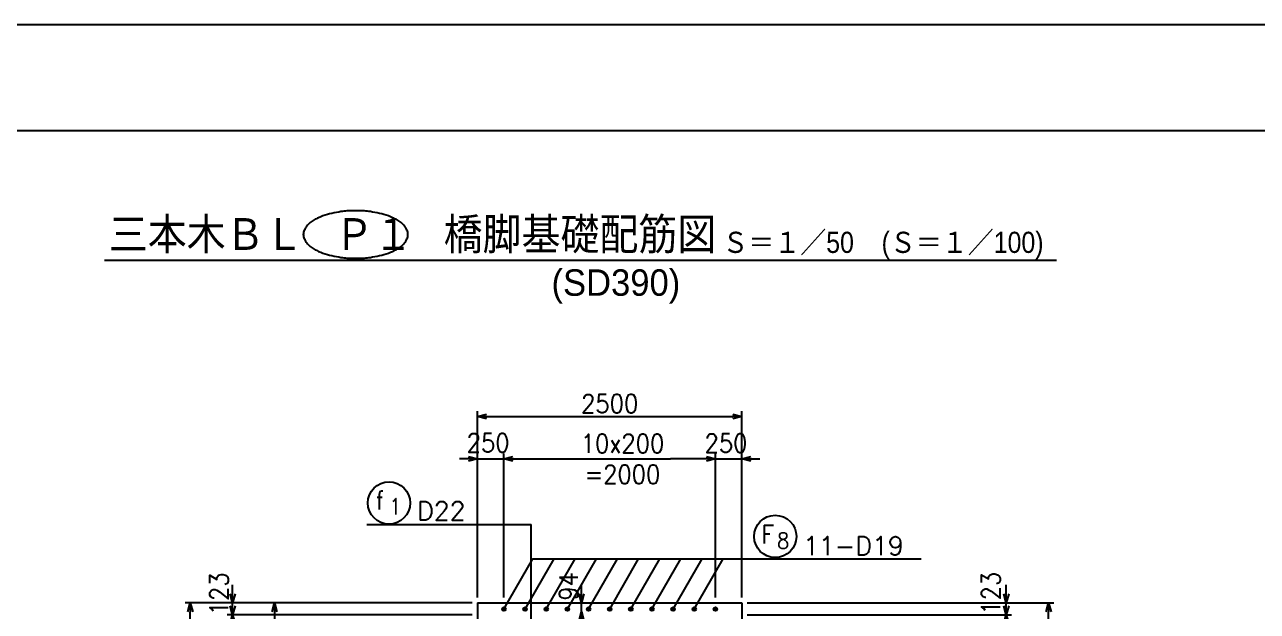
# Model space of a CAD drawing. Extents: x -859 to 41191, y 51716 to 81416.
# Drawn here: x 15479 to 27136, y 75872 to 81416 of the extents above; entities that cross this region are included whole.
import ezdxf
from ezdxf.enums import TextEntityAlignment as Align

# ---------------------------------------------------------------- set-up
doc = ezdxf.new("R2010")
doc.units = 0
doc.header["$LTSCALE"] = 300
doc.header["$MEASUREMENT"] = 0
doc.layers.get('0').update_dxf_attribs({"linetype": 'CONTINUOUS'})
doc.layers.get('DEFPOINTS').update_dxf_attribs({"linetype": 'CONTINUOUS'})
for name, color, linetype in [('丸ポチ', 2, 'CONTINUOUS'), ('寸法', 1, 'CONTINUOUS'), ('引き出し横', 1, 'CONTINUOUS'), ('引き出し縦', 1, 'CONTINUOUS'), ('枠', 7, 'CONTINUOUS'), ('構造', 3, 'CONTINUOUS'), ('記号', 2, 'CONTINUOUS'), ('記号-1', 2, 'CONTINUOUS')]:
    doc.layers.add(name, color=color, linetype=linetype)
doc.styles.add('MS明朝', font='MS PMincho.ttf')
doc.styles.add('romans', font='ROMANS.shx', dxfattribs={"width": 0.9, "bigfont": 'EXTFONT.shx'})
doc.styles.add('ｽﾀｲﾙ1', font='ROMANS.shx', dxfattribs={"bigfont": 'EXTFONT.shx'})
doc.dimstyles.new('ST-50', dxfattribs={"dimscale": 50, "dimtxt": 3.5, "dimasz": 1.7, "dimexe": 1, "dimexo": 1, "dimgap": 1, "dimtad": 0, "dimdec": 0, "dimzin": 0, "dimdsep": 46, "dimtxsty": 'romans', "dimblk": 'OPEN30', "dimcen": 1, "dimdle": 3, "dimclrd": 1, "dimclre": 1, "dimclrt": 3, "dimaunit": 1, "dimadec": 0, "dimazin": 0, "dimtfac": 1, "dimtdec": 0, "dimtmove": 2, "dimatfit": 3, "dimldrblk": 'OPEN30', "dimfxl": 0, "dimtvp": 0.7, "dimtolj": 1, "dimtzin": 0, "dimarcsym": 0})

# ---------------------------------------------------------------- blocks, each defined once
blk = doc.blocks.new('_Open30')
at = {"color": 0, "lineweight": -2}
for p, q in [((-1, 0.27), (0, 0)), ((0, 0), (-1, -0.27)), ((0, 0), (-1, 0))]:
    blk.add_line(p, q, dxfattribs=at)
blk = doc.blocks.new('*D6')
at = {"layer": 'DEFPOINTS', "color": 0, "linetype": 'Continuous'}
for p in [(22261, 75953), (24762, 75953), (22261, 75840)]:
    blk.add_point(p, dxfattribs=at)
at = {"layer": '寸法', "color": 1, "linetype": 'Continuous', "lineweight": -2}
for p, q in [((24762, 76038), (24762, 76123)), ((22311, 75953), (24812, 75953)), ((24762, 75840), (24762, 75953)), ((22311, 75840), (24812, 75840)), ((24762, 75755), (24762, 75670))]:
    blk.add_line(p, q, dxfattribs=at)
at = {"layer": '寸法', "color": 1, "linetype": 'Continuous', "lineweight": -2, "xscale": 85, "yscale": 85, "zscale": 85}
for p, rotation in [((24762, 75953), 270), ((24762, 75840), 90)]:
    blk.add_blockref('_Open30', p, dxfattribs=dict(at, rotation=rotation))
at = {"layer": '寸法', "color": 3, "linetype": 'Continuous', "insert": (24615, 76043), "char_height": 175, "attachment_point": 5, "rotation": 90, "style": 'romans'}
blk.add_mtext('\\A1;123', dxfattribs=at)
blk = doc.blocks.new('*D2')
at = {"layer": 'DEFPOINTS', "color": 0, "linetype": 'Continuous'}
for p in [(23552, 75953), (26453, 75953), (23552, 66853)]:
    blk.add_point(p, dxfattribs=at)
at = {"layer": '寸法', "color": 1, "linetype": 'Continuous', "lineweight": -2}
for p, q in [((23602, 75953), (26503, 75953)), ((26453, 66938), (26453, 75868)), ((23602, 66853), (26503, 66853))]:
    blk.add_line(p, q, dxfattribs=at)
at = {"layer": '寸法', "color": 1, "linetype": 'Continuous', "lineweight": -2, "xscale": 85, "yscale": 85, "zscale": 85}
for p, rotation in [((26453, 75953), 90), ((26453, 66853), 270)]:
    blk.add_blockref('_Open30', p, dxfattribs=dict(at, rotation=rotation))
at = {"layer": '寸法', "color": 3, "linetype": 'Continuous', "insert": (26331, 71403), "char_height": 175, "attachment_point": 5, "rotation": 90, "style": 'romans'}
blk.add_mtext('\\A1;9100', dxfattribs=at)
blk = doc.blocks.new('*D7')
at = {"layer": 'DEFPOINTS', "color": 0, "linetype": 'Continuous'}
for p in [(22261, 75840), (24762, 75840), (22261, 75678)]:
    blk.add_point(p, dxfattribs=at)
at = {"layer": '寸法', "color": 1, "linetype": 'Continuous', "lineweight": -2}
for p, q in [((24762, 75925), (24762, 76010)), ((22311, 75840), (24812, 75840)), ((24762, 75678), (24762, 75840)), ((22311, 75678), (24812, 75678)), ((24762, 75593), (24762, 75508))]:
    blk.add_line(p, q, dxfattribs=at)
at = {"layer": '寸法', "color": 1, "linetype": 'Continuous', "lineweight": -2, "xscale": 85, "yscale": 85, "zscale": 85}
for p, rotation in [((24762, 75840), 270), ((24762, 75678), 90)]:
    blk.add_blockref('_Open30', p, dxfattribs=dict(at, rotation=rotation))
at = {"layer": '寸法', "color": 3, "linetype": 'Continuous', "insert": (24618, 75481), "char_height": 175, "attachment_point": 5, "rotation": 90, "style": 'romans'}
blk.add_mtext('\\A1;152', dxfattribs=at)
blk = doc.blocks.new('*D8')
at = {"layer": 'DEFPOINTS', "color": 0, "linetype": 'Continuous'}
for p in [(17045, 75953), (19761, 75953), (19761, 66853)]:
    blk.add_point(p, dxfattribs=at)
at = {"layer": '寸法', "color": 1, "linetype": 'Continuous', "lineweight": -2}
for p, q in [((19711, 75953), (16995, 75953)), ((17045, 66938), (17045, 75868)), ((19711, 66853), (16995, 66853))]:
    blk.add_line(p, q, dxfattribs=at)
at = {"layer": '寸法', "color": 1, "linetype": 'Continuous', "lineweight": -2, "xscale": 85, "yscale": 85, "zscale": 85}
for p, rotation in [((17045, 75953), 90), ((17045, 66853), 270)]:
    blk.add_blockref('_Open30', p, dxfattribs=dict(at, rotation=rotation))
at = {"layer": '寸法', "color": 3, "linetype": 'Continuous', "insert": (16923, 71403), "char_height": 175, "attachment_point": 5, "rotation": 90, "style": 'romans'}
blk.add_mtext('\\A1;9100', dxfattribs=at)
blk = doc.blocks.new('*D13')
at = {"layer": 'DEFPOINTS', "color": 0, "linetype": 'Continuous'}
for p in [(17445, 75840), (19761, 75840), (19761, 75678)]:
    blk.add_point(p, dxfattribs=at)
at = {"layer": '寸法', "color": 1, "linetype": 'Continuous', "lineweight": -2}
for p, q in [((17445, 75925), (17445, 76010)), ((19711, 75840), (17395, 75840)), ((17445, 75678), (17445, 75840)), ((19711, 75678), (17395, 75678)), ((17445, 75593), (17445, 75508))]:
    blk.add_line(p, q, dxfattribs=at)
at = {"layer": '寸法', "color": 1, "linetype": 'Continuous', "lineweight": -2, "xscale": 85, "yscale": 85, "zscale": 85}
for p, rotation in [((17445, 75840), 270), ((17445, 75678), 90)]:
    blk.add_blockref('_Open30', p, dxfattribs=dict(at, rotation=rotation))
at = {"layer": '寸法', "color": 3, "linetype": 'Continuous', "insert": (17324, 75527), "char_height": 175, "attachment_point": 5, "rotation": 90, "style": 'romans'}
blk.add_mtext('\\A1;152', dxfattribs=at)
blk = doc.blocks.new('*D12')
at = {"layer": 'DEFPOINTS', "color": 0, "linetype": 'Continuous'}
for p in [(17445, 75953), (19761, 75953), (19761, 75840)]:
    blk.add_point(p, dxfattribs=at)
at = {"layer": '寸法', "color": 1, "linetype": 'Continuous', "lineweight": -2}
for p, q in [((17445, 76038), (17445, 76123)), ((19711, 75953), (17395, 75953)), ((17445, 75840), (17445, 75953)), ((19711, 75840), (17395, 75840)), ((17445, 75755), (17445, 75670))]:
    blk.add_line(p, q, dxfattribs=at)
at = {"layer": '寸法', "color": 1, "linetype": 'Continuous', "lineweight": -2, "xscale": 85, "yscale": 85, "zscale": 85}
for p, rotation in [((17445, 75953), 270), ((17445, 75840), 90)]:
    blk.add_blockref('_Open30', p, dxfattribs=dict(at, rotation=rotation))
at = {"layer": '寸法', "color": 3, "linetype": 'Continuous', "insert": (17317, 76037), "char_height": 175, "attachment_point": 5, "rotation": 90, "style": 'romans'}
blk.add_mtext('\\A1;123', dxfattribs=at)
blk = doc.blocks.new('*D14')
at = {"color": 1, "linetype": 'ByBlock'}
for p, q in [((21052, 76003), (21052, 77763)), ((23552, 76403), (23552, 77763)), ((21137, 77713), (23467, 77713))]:
    blk.add_line(p, q, dxfattribs=at)
at = {"layer": 'DEFPOINTS', "color": 0, "linetype": 'ByBlock'}
for p in [(23552, 77713), (23552, 76353), (21052, 75953)]:
    blk.add_point(p, dxfattribs=at)
at = {"color": 1, "linetype": 'ByBlock', "xscale": 85, "yscale": 85, "zscale": 85, "rotation": 180}
blk.add_blockref('_Open30', (21052, 77713), dxfattribs=at)
at = {"color": 1, "linetype": 'ByBlock', "xscale": 85, "yscale": 85, "zscale": 85}
blk.add_blockref('_Open30', (23552, 77713), dxfattribs=at)
at = {"color": 3, "linetype": 'ByBlock', "insert": (22302, 77835), "char_height": 175, "attachment_point": 5, "style": 'romans'}
blk.add_mtext('\\A1;2500', dxfattribs=at)
blk = doc.blocks.new('*D15')
at = {"color": 1, "linetype": 'ByBlock'}
for p, q in [((21302, 76003), (21302, 77363)), ((21387, 77313), (21968, 77313)), ((23217, 77313), (22878, 77313)), ((23302, 76003), (23302, 77363))]:
    blk.add_line(p, q, dxfattribs=at)
at = {"layer": 'DEFPOINTS', "color": 0, "linetype": 'ByBlock'}
for p in [(23302, 77313), (21302, 75953), (23302, 75953)]:
    blk.add_point(p, dxfattribs=at)
at = {"color": 1, "linetype": 'ByBlock', "xscale": 85, "yscale": 85, "zscale": 85, "rotation": 180}
blk.add_blockref('_Open30', (21302, 77313), dxfattribs=at)
at = {"color": 1, "linetype": 'ByBlock', "xscale": 85, "yscale": 85, "zscale": 85}
blk.add_blockref('_Open30', (23302, 77313), dxfattribs=at)
at = {"color": 3, "linetype": 'ByBlock', "insert": (22423, 77313), "char_height": 175, "attachment_point": 5, "style": 'romans'}
blk.add_mtext('\\A1;10x200\\P=2000', dxfattribs=at)
blk = doc.blocks.new('*D16')
at = {"color": 1, "linetype": 'ByBlock'}
for p, q in [((23217, 77313), (23132, 77313)), ((23302, 76003), (23302, 77363)), ((23302, 77313), (23552, 77313)), ((23302, 77313), (23552, 77313)), ((23552, 76003), (23552, 77363)), ((23637, 77313), (23722, 77313))]:
    blk.add_line(p, q, dxfattribs=at)
at = {"layer": 'DEFPOINTS', "color": 0, "linetype": 'ByBlock'}
for p in [(23552, 77313), (23302, 75953), (23552, 75953)]:
    blk.add_point(p, dxfattribs=at)
at = {"color": 1, "linetype": 'ByBlock', "xscale": 85, "yscale": 85, "zscale": 85}
blk.add_blockref('_Open30', (23302, 77313), dxfattribs=at)
at = {"color": 1, "linetype": 'ByBlock', "xscale": 85, "yscale": 85, "zscale": 85, "rotation": 180}
blk.add_blockref('_Open30', (23552, 77313), dxfattribs=at)
at = {"color": 3, "linetype": 'ByBlock', "insert": (23402, 77461), "char_height": 175, "attachment_point": 5, "style": 'romans'}
blk.add_mtext('\\A1;250', dxfattribs=at)
blk = doc.blocks.new('*D17')
at = {"color": 1, "linetype": 'ByBlock'}
for p, q in [((20967, 77313), (20882, 77313)), ((21052, 76003), (21052, 77363)), ((21052, 77313), (21302, 77313)), ((21052, 77313), (21302, 77313)), ((21302, 76003), (21302, 77363)), ((21387, 77313), (21472, 77313))]:
    blk.add_line(p, q, dxfattribs=at)
at = {"layer": 'DEFPOINTS', "color": 0, "linetype": 'ByBlock'}
for p in [(21302, 77313), (21052, 75953), (21302, 75953)]:
    blk.add_point(p, dxfattribs=at)
at = {"color": 1, "linetype": 'ByBlock', "xscale": 85, "yscale": 85, "zscale": 85}
blk.add_blockref('_Open30', (21052, 77313), dxfattribs=at)
at = {"color": 1, "linetype": 'ByBlock', "xscale": 85, "yscale": 85, "zscale": 85, "rotation": 180}
blk.add_blockref('_Open30', (21302, 77313), dxfattribs=at)
at = {"color": 3, "linetype": 'ByBlock', "insert": (21152, 77465), "char_height": 175, "attachment_point": 5, "style": 'romans'}
blk.add_mtext('\\A1;250', dxfattribs=at)
blk = doc.blocks.new('*D18')
at = {"layer": 'DEFPOINTS', "color": 0, "linetype": 'Continuous'}
for p in [(20745, 75953), (20745, 75953), (20745, 75869)]:
    blk.add_point(p, dxfattribs=at)
at = {"layer": '寸法', "color": 1, "linetype": 'Continuous', "lineweight": -2}
for p, q in [((20745, 76038), (20745, 76123)), ((20745, 75869), (20745, 75953)), ((20745, 75784), (20745, 75699))]:
    blk.add_line(p, q, dxfattribs=at)
at = {"layer": '寸法', "color": 1, "linetype": 'Continuous', "lineweight": -2, "xscale": 85, "yscale": 85, "zscale": 85}
for p, rotation in [((20745, 75953), 270), ((20745, 75869), 90)]:
    blk.add_blockref('_Open30', p, dxfattribs=dict(at, rotation=rotation))
at = {"layer": '寸法', "color": 3, "linetype": 'Continuous', "insert": (20623, 76108), "char_height": 175, "attachment_point": 5, "rotation": 90, "style": 'romans'}
blk.add_mtext('\\A1;94', dxfattribs=at)
blk = doc.blocks.new('*D84')
at = {"color": 1, "linetype": 'Continuous', "lineweight": -2}
for p, q in [((19711, 75953), (17792, 75953)), ((17842, 75868), (17842, 73738)), ((18932, 73653), (17792, 73653))]:
    blk.add_line(p, q, dxfattribs=at)
at = {"layer": 'DEFPOINTS', "color": 0, "linetype": 'Continuous'}
for p in [(19761, 75953), (17842, 73653), (18982, 73653)]:
    blk.add_point(p, dxfattribs=at)
at = {"color": 1, "linetype": 'Continuous', "lineweight": -2, "xscale": 85, "yscale": 85, "zscale": 85}
for p, rotation in [((17842, 75953), 90), ((17842, 73653), 270)]:
    blk.add_blockref('_Open30', p, dxfattribs=dict(at, rotation=rotation))
at = {"color": 3, "linetype": 'Continuous', "insert": (17720, 74803), "char_height": 175, "attachment_point": 5, "rotation": 90, "style": 'romans'}
blk.add_mtext('\\A1;2300', dxfattribs=at)

msp = doc.modelspace()

# ---------------------------------------------------------------- linework, layer by layer
at = {"layer": '丸ポチ', "linetype": 'Continuous'}
for centre, radius in [((20011.3, 75893), 17.5), ((20011.3, 75893), 8.75), ((20211.3, 75893), 17.5), ((20211.3, 75893), 8.75), ((20411.3, 75893), 17.5), ((20411.3, 75893), 8.75), ((20611.3, 75893), 17.5), ((20611.3, 75893), 8.75), ((20811.3, 75893), 17.5), ((20811.3, 75893), 8.75), ((21011.3, 75893), 17.5), ((21011.3, 75893), 8.75), ((21211.3, 75893), 17.5), ((21211.3, 75893), 8.75), ((21411.3, 75893), 17.5), ((21411.3, 75893), 8.75), ((21611.3, 75893), 17.5), ((21611.3, 75893), 8.75), ((21811.3, 75893), 17.5), ((21811.3, 75893), 8.75), ((22011.3, 75893), 17.5), ((22011.3, 75893), 8.75)]:
    msp.add_circle(centre, radius, dxfattribs=at)
at = {"layer": '寸法', "linetype": 'Continuous'}
msp.add_line((20290, 77312.5), (21587.5, 77312.5), dxfattribs=at)
at = {"layer": '引き出し横', "linetype": 'Continuous'}
for p, q in [((20211.3, 75893), (20485.2, 76367.6)), ((20411.3, 75893), (20685.2, 76367.6)), ((20611.3, 75893), (20885.2, 76367.6)), ((20811.3, 75893), (21085.2, 76367.6)), ((21011.3, 75893), (21285.2, 76367.6)), ((21211.3, 75893), (21485.2, 76367.6)), ((21411.3, 75893), (21685.2, 76367.6)), ((21611.3, 75893), (21885.2, 76367.6)), ((21811.3, 75893), (22085.2, 76367.6))]:
    msp.add_line(p, q, dxfattribs=at)
at = {"layer": '引き出し横', "linetype": 'Continuous', "flags": 128}
msp.add_lwpolyline([(20011.3, 75893), (20285.2, 76367.6), (23957.3, 76367.6)], dxfattribs=at)
at = {"layer": '引き出し横', "linetype": 'Continuous'}
msp.add_circle((22576.5, 76580.1), 200, dxfattribs=at)
at = {"layer": '引き出し縦', "color": 1, "linetype": 'Continuous', "flags": 128}
msp.add_lwpolyline([(18715.5, 76693.8), (20268.6, 76693.8)], dxfattribs=at)
at = {"layer": '引き出し縦', "linetype": 'Continuous', "flags": 128}
msp.add_lwpolyline([(20268.6, 68352.6), (20268.6, 76693.8)], dxfattribs=at)
at = {"layer": '引き出し縦', "color": 1, "linetype": 'Continuous'}
msp.add_circle((18924.2, 76896.3), 200, dxfattribs=at)
at = {"layer": '枠', "color": 1, "linetype": 'Continuous', "flags": 128}
msp.add_lwpolyline([(-859.4, 81415.6), (-859.4, 51715.6), (41190.6, 51715.6), (41190.6, 81415.6), (-859.4, 81415.6)], dxfattribs=at)
at = {"layer": '枠', "color": 2, "linetype": 'Continuous', "flags": 128}
msp.add_lwpolyline([(640.6, 52715.6), (640.6, 80415.6), (40190.6, 80415.6), (40190.6, 52715.6), (640.6, 52715.6)], dxfattribs=at)
at = {"layer": '構造', "linetype": 'Continuous'}
for p, q in [((19761.3, 75952.5), (22261.3, 75952.5)), ((19761.3, 75952.5), (19761.3, 68852.5)), ((22261.3, 75952.5), (22261.3, 66852.5))]:
    msp.add_line(p, q, dxfattribs=at)
at = {"layer": '記号-1', "linetype": 'Continuous'}
msp.add_line((25235.4, 79185.9), (16232.4, 79185.9), dxfattribs=at)
at = {"layer": '記号-1', "color": 4, "linetype": 'Continuous', "flags": 128}
msp.add_lwpolyline([(19103.8, 79432.9), (19103.1, 79443.6), (19101.1, 79454.2), (19098, 79464.6), (19093.8, 79474.8), (19088.8, 79484.7), (19083, 79494.4), (19076.7, 79503.8), (19069.9, 79512.8), (19062.9, 79521.4), (19055.7, 79529.7), (19047.7, 79538), (19039.1, 79545.7), (19030.1, 79552.8), (19020.6, 79559.5), (19010.8, 79565.7), (19000.7, 79571.6), (18990.4, 79577.1), (18979.9, 79582.3), (18969.4, 79587.2), (18958.8, 79592), (18938.7, 79600.4), (18918.2, 79608.1), (18897.5, 79615), (18876.5, 79621.3), (18855.3, 79627), (18834, 79632.2), (18812.5, 79636.9), (18791, 79641.2), (18769.4, 79645.1), (18747.9, 79648.8), (18734.1, 79650.9), (18720.3, 79652.7), (18706.4, 79654.1), (18692.5, 79655.3), (18678.6, 79656.2), (18664.6, 79656.9), (18650.7, 79657.4), (18636.7, 79657.7), (18622.8, 79657.8), (18608.8, 79657.9), (18594.9, 79657.8), (18580.9, 79657.7), (18567, 79657.4), (18553, 79656.9), (18539.1, 79656.2), (18525.1, 79655.3), (18511.2, 79654.1), (18497.4, 79652.7), (18483.5, 79650.9), (18469.8, 79648.8), (18448.2, 79645.1), (18426.6, 79641.2), (18405.1, 79636.9), (18383.6, 79632.2), (18362.3, 79627), (18341.1, 79621.3), (18320.1, 79615), (18299.4, 79608.1), (18278.9, 79600.4), (18258.8, 79592), (18248.3, 79587.2), (18237.7, 79582.3), (18227.3, 79577.1), (18216.9, 79571.6), (18206.8, 79565.7), (18197, 79559.5), (18187.5, 79552.8), (18178.5, 79545.7), (18169.9, 79538), (18162, 79529.7), (18154.8, 79521.4), (18147.7, 79512.8), (18141, 79503.8), (18134.6, 79494.4), (18128.9, 79484.7), (18123.8, 79474.8), (18119.7, 79464.6), (18116.5, 79454.2), (18114.5, 79443.6), (18113.8, 79432.9), (18114.5, 79422.2), (18116.5, 79411.6), (18119.7, 79401.2), (18123.8, 79391), (18128.9, 79381), (18134.6, 79371.4), (18141, 79362), (18147.7, 79353), (18154.8, 79344.4), (18162, 79336.1), (18169.9, 79327.8), (18178.5, 79320.1), (18187.5, 79313), (18197, 79306.3), (18206.8, 79300.1), (18216.9, 79294.2), (18227.3, 79288.7), (18237.7, 79283.5), (18248.3, 79278.6), (18258.8, 79273.8), (18278.9, 79265.3), (18299.4, 79257.7), (18320.1, 79250.7), (18341.1, 79244.5), (18362.3, 79238.8), (18383.6, 79233.6), (18405.1, 79228.9), (18426.6, 79224.6), (18448.2, 79220.6), (18469.8, 79217), (18483.5, 79214.9), (18497.4, 79213.1), (18511.2, 79211.6), (18525.1, 79210.5), (18539.1, 79209.6), (18553, 79208.9), (18567, 79208.4), (18580.9, 79208.1), (18594.9, 79207.9), (18608.8, 79207.9), (18622.8, 79207.9), (18636.7, 79208.1), (18650.7, 79208.4), (18664.6, 79208.9), (18678.6, 79209.6), (18692.5, 79210.5), (18706.4, 79211.6), (18720.3, 79213.1), (18734.1, 79214.9), (18747.9, 79217), (18769.4, 79220.6), (18791, 79224.6), (18812.5, 79228.9), (18834, 79233.6), (18855.3, 79238.8), (18876.5, 79244.5), (18897.5, 79250.7), (18918.2, 79257.7), (18938.7, 79265.3), (18958.8, 79273.8), (18969.4, 79278.6), (18979.9, 79283.5), (18990.4, 79288.7), (19000.7, 79294.2), (19010.8, 79300.1), (19020.6, 79306.3), (19030.1, 79313), (19039.1, 79320.1), (19047.7, 79327.8), (19055.7, 79336.1), (19062.9, 79344.4), (19069.9, 79353), (19076.7, 79362), (19083, 79371.4), (19088.8, 79381), (19093.8, 79391), (19098, 79401.2), (19101.1, 79411.6), (19103.1, 79422.2), (19103.8, 79432.9)], dxfattribs=at)

# ---------------------------------------------------------------- texts
at = {"layer": '引き出し横', "color": 3, "style": 'ｽﾀｲﾙ1', "width": 0.9}
for s, height, p in [('F', 175, (22446.2, 76511.7)), ('8', 150, (22593.4, 76464.5))]:
    msp.add_text(s, height=height, dxfattribs=at).set_placement(p)
at = {"layer": '引き出し横', "color": 3, "style": 'romans'}
msp.add_text('11-D19', height=175, dxfattribs=at).set_placement((22839.6, 76404.4))
at = {"layer": '引き出し縦', "color": 3, "style": 'ｽﾀｲﾙ1', "width": 0.9}
for s, height, p in [('f', 175, (18798.4, 76833.8)), ('1', 150, (18926, 76788.6))]:
    msp.add_text(s, height=height, dxfattribs=at).set_placement(p)
at = {"layer": '引き出し縦', "color": 3, "style": 'romans'}
msp.add_text('D22', height=175, dxfattribs=at).set_placement((19190.3, 76733.9))
at = {"layer": '記号', "color": 2, "style": 'MS明朝', "width": 0.9}
msp.add_text('Ｓ＝１／50    (Ｓ＝１／100)', height=200, dxfattribs=at).set_placement((23595.6, 79258.9), align=Align.CENTER)
at = {"layer": '記号-1', "style": 'MS明朝', "width": 0.9}
msp.add_text('三本木ＢＬ   Ｐ１   橋脚基礎配筋図', height=300, dxfattribs=at).set_placement((19146.9, 79287.2), align=Align.CENTER)
at = {"layer": '記号-1', "style": 'MS明朝'}
msp.add_text('(SD390)', height=250, dxfattribs=at).set_placement((20460.9, 78854))

# ---------------------------------------------------------------- dimensions: what is measured, and where the dimension line sits
at = {"linetype": 'Continuous'}
dim = msp.add_linear_dim(base=(17842.5, 73652.5), p1=(19761.3, 75952.5), p2=(18981.9, 73652.5), angle=90, dimstyle='ST-50', dxfattribs=at)
dim.commit()
dim.dimension.update_dxf_attribs({"geometry": '*D84', "text_midpoint": (17720, 74802.5)})
at = {"layer": '寸法', "linetype": 'Continuous'}
dim = msp.add_linear_dim(base=(22261.3, 77712.5), p1=(19761.3, 75952.5), p2=(22261.3, 76352.5), dimstyle='ST-50', dxfattribs=at)
dim.commit()
dim.dimension.update_dxf_attribs({"geometry": '*D14', "text_midpoint": (21011.3, 77835), "insert": (-1290.7, 0)})
for base, p1, p2, picture, middle in [((20011.3, 77312.5), (19761.3, 75952.5), (20011.3, 75952.5), '*D17', (19861.3, 77465.2)), ((22261.3, 77312.5), (22011.3, 75952.5), (22261.3, 75952.5), '*D16', (22111.3, 77460.6))]:
    dim = msp.add_linear_dim(base=base, p1=p1, p2=p2, dimstyle='ST-50', dxfattribs=at)
    dim.commit()
    dim.dimension.update_dxf_attribs({"geometry": picture, "text_midpoint": middle, "dimtype": 160, "insert": (-1290.7, 0)})
dim = msp.add_linear_dim(base=(22011.3, 77312.5), p1=(20011.3, 75952.5), p2=(22011.3, 75952.5), text='10x200\\P=<>', dimstyle='ST-50', dxfattribs=at)
dim.commit()
dim.dimension.update_dxf_attribs({"geometry": '*D15', "text_midpoint": (21132.5, 77312.5), "dimtype": 160, "insert": (-1290.7, 0)})
for base, p1, p2, text, picture, middle in [((24762.4, 75952.5), (22261.3, 75839.7), (22261.3, 75952.5), '123', '*D6', (24615.3, 76043)), ((17445.5, 75952.5), (19761.3, 75839.7), (19761.3, 75952.5), '123', '*D12', (17317, 76037.1)), ((20745.1, 75952.5), (20745.1, 75869), (20745.1, 75952.5), '94', '*D18', (20622.6, 76107.6))]:
    dim = msp.add_linear_dim(base=base, p1=p1, p2=p2, angle=90, text=text, dimstyle='ST-50', dxfattribs=at)
    dim.commit()
    dim.dimension.update_dxf_attribs({"geometry": picture, "text_midpoint": middle, "dimtype": 160})
for base, p1, p2, picture, middle in [((17445.5, 75839.7), (19761.3, 75677.6), (19761.3, 75839.7), '*D13', (17324.1, 75526.6)), ((24762.4, 75839.7), (22261.3, 75677.7), (22261.3, 75839.7), '*D7', (24618.4, 75480.7))]:
    dim = msp.add_linear_dim(base=base, p1=p1, p2=p2, angle=90, text='152', dimstyle='ST-50', override={"dimblk1": 'NONE', "dimblk2": 'NONE', "dimsah": 1}, dxfattribs=at)
    dim.commit()
    dim.dimension.update_dxf_attribs({"geometry": picture, "text_midpoint": middle, "dimtype": 160})
dim = msp.add_linear_dim(base=(17045.5, 75952.5), p1=(19761.3, 66852.5), p2=(19761.3, 75952.5), angle=90, dimstyle='ST-50', dxfattribs=at)
dim.commit()
dim.dimension.update_dxf_attribs({"geometry": '*D8', "text_midpoint": (16923, 71402.5)})
dim = msp.add_linear_dim(base=(25162.4, 75952.5), p1=(22261.3, 66852.5), p2=(22261.3, 75952.5), angle=90, dimstyle='ST-50', dxfattribs=at)
dim.commit()
dim.dimension.update_dxf_attribs({"geometry": '*D2', "text_midpoint": (25039.9, 71402.5), "insert": (-1290.7, 0)})

doc.saveas('drawing.dxf')
